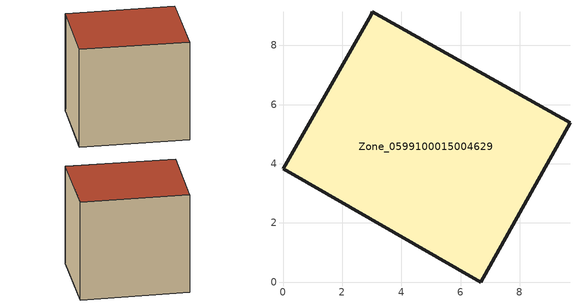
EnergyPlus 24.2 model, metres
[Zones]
Zone_0599100015004629
 floor ground (C_G): 0,3.83 2.98,9.04 3.02,9.13 9.7,5.38 6.68,0 z0.86
 wall outside (C_F): 0,3.83 6.68,0 9.7,5.38 3.02,9.13 2.98,9.04 0,3.83 z0.86:8.27
 roof outside (C_R): 2.98,9.04 0,3.83 6.68,0 9.7,5.38 3.02,9.13 z8.27
[BUILDING]
Pand.0599100015004629: North Axis=0; Terrain=City; Loads Convergence Tolerance Value=0.04; Temperature Convergence Tolerance Value=0.4; Solar Distribution=FullExterior; Maximum Number of Warmup Days=25; Minimum Number of Warmup Days=1
[Site:Location]
Rotterdam.The.Hague.AP_ZH_NLD Design_Conditions: Latitude=51.96; Longitude=4.45; Time Zone=1; Elevation=-4.5
[SITE:GROUNDTEMPERATURE:BUILDINGSURFACE]
18, 18, 18, 18, 18, 18, 18, 18, 18, 18, 18, 18
[MATERIAL] Thermal Absorptance=0.9; Solar Absorptance=0.7; Visible Absorptance=0.7
Name | Roughness | Thickness | Conductivity | Density | Specific Heat
G.TC.1946-1964 | MediumSmooth | 0.15 | 1 | 540 | 1210
F.TC.1946-1964 | Rough | 0.3 | 0.857143 | 1920 | 840
R.TC.1946-1964 | MediumRough | 0.2 | 0.235294 | 1500 | 1000
[CONSTRUCTION]
C_G: G.TC.1946-1964
C_F: F.TC.1946-1964
C_R: R.TC.1946-1964
[ZONE]
Zone_0599100015004629: Type=1; Multiplier=1; Ceiling Height=Autocalculate; Volume=Autocalculate; Floor Area=autocalculate; Part of Total Floor Area=Yes
[ZONEINFILTRATION:DESIGNFLOWRATE]
Infil_Zone_0599100015004629: Zone or ZoneList or Space or SpaceList=Zone_0599100015004629; Schedule=AlwaysOn; Design Flow Rate Calculation Method=Flow/Area; Flow Rate per Floor Area=0.003; Constant Term Coefficient=1; Temperature Term Coefficient=0; Velocity Term Coefficient=0; Velocity Squared Term Coefficient=0
[HVACTEMPLATE:ZONE:IDEALLOADSAIRSYSTEM]
Zone_0599100015004629: Maximum Heating Supply Air Temperature=50; Minimum Cooling Supply Air Temperature=13; Maximum Heating Supply Air Humidity Ratio=0.0156; Minimum Cooling Supply Air Humidity Ratio=0.0077; Heating Limit=NoLimit; Cooling Limit=NoLimit; Dehumidification Control Type=ConstantSensibleHeatRatio; Cooling Sensible Heat Ratio=0.7; Dehumidification Setpoint=60; Humidification Control Type=None; Humidification Setpoint=30; Outdoor Air Method=None; Outdoor Air Flow Rate per Person=0.00944; Outdoor Air Flow Rate per Zone Floor Area=0; Outdoor Air Flow Rate per Zone=0; Demand Controlled Ventilation Type=None; Outdoor Air Economizer Type=NoEconomizer; Heat Recovery Type=None; Sensible Heat Recovery Effectiveness=0.7; Latent Heat Recovery Effectiveness=0.65
[ZONECONTROL:THERMOSTAT]
ThermostatControl_Zone_0599100015004629: Zone or ZoneList=Zone_0599100015004629; Control Type Schedule=DualSetpointControlType; Control 1=Thermostat_Zone_0599100015004629; Temperature Difference Between Cutout And Setpoint=0
[THERMOSTATSETPOINT:DUALSETPOINT]
Thermostat_Zone_0599100015004629: Heating Setpoint Temperature Schedule=HeatingSetpoint_Zone_0599100015004629; Cooling Setpoint Temperature Schedule=CoolingSetpoint_Zone_0599100015004629
[SCHEDULE:COMPACT]
HeatingSetpoint_Zone_0599100015004629: Through: 12/31, For: AllDays, Until: 24:00, 21
CoolingSetpoint_Zone_0599100015004629: Through: 12/31, For: AllDays, Until: 24:00, 24
DualSetpointControlType: Through: 12/31, For: AllDays, Until: 24:00, 4
AlwaysOn: Through: 12/31, For: AllDays, Until: 24:00, 1
